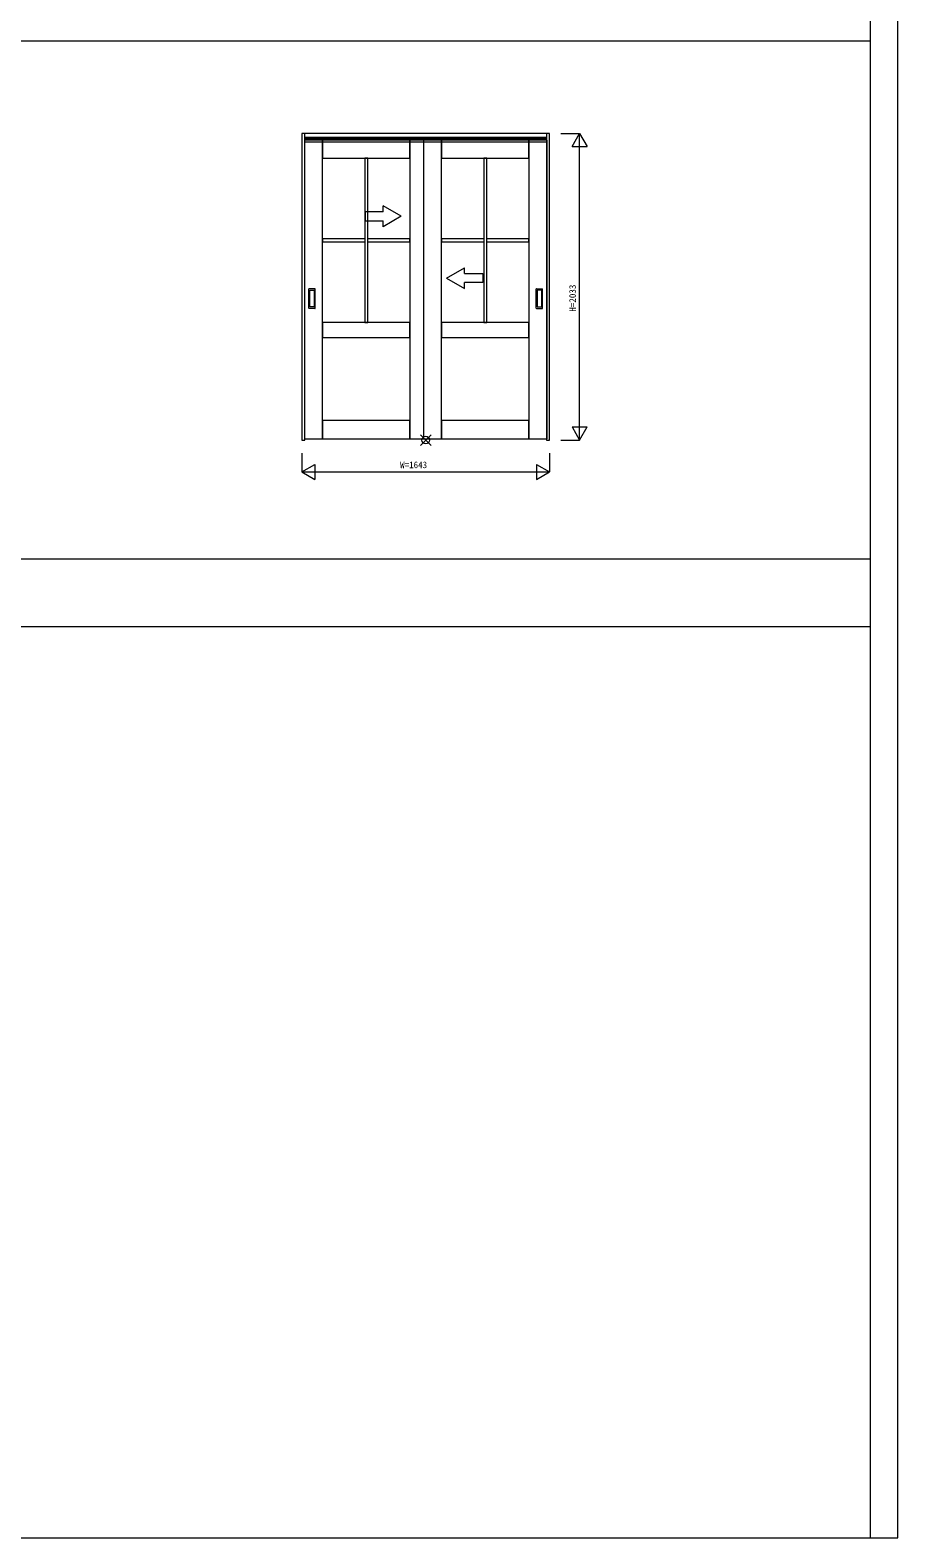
# Model space of a CAD drawing. Units: millimetres, scale not verified. Extents: x -14341 to 14341, y -10000 to 10000.
# Drawn here: x 8582 to 14341, y -10000 to 1 of the extents above; entities that cross this region are included whole.
import ezdxf
from ezdxf.enums import TextEntityAlignment as Align

# ---------------------------------------------------------------- set-up
doc = ezdxf.new("R2010")
doc.units = ezdxf.units.MM
doc.header["$LTSCALE"] = 50
for name, color, linetype, lineweight in [('0-1_YKK_F1', 7, 'Continuous', 18), ('0-2_YKK_A1', 4, 'Continuous', 18), ('0-3_YKK_N1', 2, 'Continuous', 18), ('0-6_YKK_IN', 1, 'Continuous', 18)]:
    doc.layers.add(name, color=color, linetype=linetype, lineweight=lineweight)
doc.styles.add('ＭＳ ゴシック', font='')
doc.styles.get('ＭＳ ゴシック').set_extended_font_data('MS Gothic')

msp = doc.modelspace()

# ---------------------------------------------------------------- linework, layer by layer
at = {"layer": '0-1_YKK_F1'}
for p, q in [((14159.49, -10000), (14159.49, 10000)), ((14340.51, -10000), (14340.51, 10000)), ((-14340.51, -70), (14159.49, -70)), ((-14340.51, -3505), (14159.49, -3505)), ((-14340.51, -3955), (14159.49, -3955)), ((-14340.51, -10000), (14340.51, -10000))]:
    msp.add_line(p, q, dxfattribs=at)
at = {"layer": '0-2_YKK_A1'}
for p, q in [((12004.99, -684.5), (10409.99, -684.5)), ((12008.99, -684.5), (12008.99, -2717.5)), ((10405.99, -708.5), (12008.99, -708.5)), ((10405.99, -718.3), (12008.99, -718.3)), ((10405.99, -738.5), (12008.99, -738.5)), ((11045.49, -1233.6), (10925.49, -1164.32)), ((10925.49, -1203.6), (10925.49, -1164.32)), ((11045.49, -1233.6), (10925.49, -1302.88)), ((10925.49, -1302.88), (10925.49, -1263.6)), ((11345.49, -1643.5), (11465.49, -1574.22)), ((11465.49, -1613.5), (11465.49, -1574.22)), ((11345.49, -1643.5), (11465.49, -1712.78)), ((11465.49, -1712.78), (11465.49, -1673.5)), ((10431.49, -1843.5), (10431.49, -1715.5)), ((10472.49, -1714.5), (10432.49, -1714.5)), ((10437.49, -1833.5), (10437.49, -1725.5)), ((10438.49, -1724.5), (10466.49, -1724.5)), ((10467.49, -1725.5), (10467.49, -1833.5)), ((10473.49, -1843.5), (10473.49, -1715.5)), ((11941.49, -1843.5), (11941.49, -1715.5)), ((11942.49, -1714.5), (11982.49, -1714.5)), ((11947.49, -1725.5), (11947.49, -1833.5)), ((11976.49, -1724.5), (11948.49, -1724.5)), ((11977.49, -1833.5), (11977.49, -1725.5)), ((11983.49, -1843.5), (11983.49, -1715.5)), ((10472.49, -1844.5), (10432.49, -1844.5)), ((10466.49, -1834.5), (10438.49, -1834.5)), ((11942.49, -1844.5), (11982.49, -1844.5)), ((11948.49, -1834.5), (11976.49, -1834.5)), ((11102.49, -2708.5), (11192.49, -2708.5))]:
    msp.add_line(p, q, dxfattribs=at)
for points in [[(10385.99, -2717.5), (10405.99, -2717.5), (10405.99, -684.5)], [(10409.99, -684.5), (10385.99, -684.5), (10385.99, -2717.5)], [(12008.99, -2717.5), (12028.99, -2717.5), (12028.99, -684.5), (12004.99, -684.5)], [(11192.49, -728.5), (11102.49, -728.5), (11102.49, -2708.5)], [(10925.49, -1203.6), (10805.49, -1203.6), (10805.49, -1263.6), (10925.49, -1263.6)], [(10802.49, -1383.5), (10522.49, -1383.5), (10522.49, -1403.5), (10802.49, -1403.5)], [(10822.49, -1403.5), (11102.49, -1403.5), (11102.49, -1383.5), (10822.49, -1383.5)], [(11592.49, -1383.5), (11312.49, -1383.5), (11312.49, -1403.5), (11592.49, -1403.5)], [(11612.49, -1403.5), (11892.49, -1403.5), (11892.49, -1383.5), (11612.49, -1383.5)], [(11465.49, -1613.5), (11585.49, -1613.5), (11585.49, -1673.5), (11465.49, -1673.5)]]:
    msp.add_lwpolyline(points, dxfattribs=at)
for points in [[(10402.49, -2708.5), (10522.49, -2708.5), (10522.49, -728.5), (10402.49, -728.5)], [(10522.49, -848.5), (11102.49, -848.5), (11102.49, -728.5), (10522.49, -728.5)], [(11192.49, -2708.5), (11312.49, -2708.5), (11312.49, -728.5), (11192.49, -728.5)], [(11312.49, -848.5), (11892.49, -848.5), (11892.49, -728.5), (11312.49, -728.5)], [(11892.49, -2708.5), (12012.49, -2708.5), (12012.49, -728.5), (11892.49, -728.5)], [(10802.49, -848.5), (10802.49, -1938.5), (10822.49, -1938.5), (10822.49, -848.5)], [(11592.49, -848.5), (11592.49, -1938.5), (11612.49, -1938.5), (11612.49, -848.5)], [(10522.49, -2038.5), (11102.49, -2038.5), (11102.49, -1938.5), (10522.49, -1938.5)], [(11312.49, -2038.5), (11892.49, -2038.5), (11892.49, -1938.5), (11312.49, -1938.5)], [(10522.49, -2708.5), (11102.49, -2708.5), (11102.49, -2588.5), (10522.49, -2588.5)], [(11312.49, -2708.5), (11892.49, -2708.5), (11892.49, -2588.5), (11312.49, -2588.5)]]:
    msp.add_lwpolyline(points, close=True, dxfattribs=at)
for centre, start, end in [((10432.49, -1715.5), 90, 180), ((10438.49, -1725.5), 90, 180), ((10466.49, -1725.5), 0, 90), ((10472.49, -1715.5), 0, 90), ((11942.49, -1715.5), 90, 180), ((11948.49, -1725.5), 90, 180), ((11976.49, -1725.5), 360, 90), ((11982.49, -1715.5), 0, 90), ((10432.49, -1843.5), 180, 270), ((10438.49, -1833.5), 180, 270), ((10466.49, -1833.5), 270, 0), ((10472.49, -1843.5), 270, 0), ((11942.49, -1843.5), 180, 270), ((11948.49, -1833.5), 180, 270), ((11976.49, -1833.5), 270, 360), ((11982.49, -1843.5), 270, 0)]:
    msp.add_arc(centre, 1, start, end, dxfattribs=at)
at = {"layer": '0-3_YKK_N1'}
for p, q in [((12103.99, -684.5), (12228.99, -684.5)), ((12178.99, -771.1), (12228.99, -684.5)), ((12228.99, -2717.5), (12228.99, -684.5)), ((12228.99, -684.5), (12278.99, -771.1)), ((12178.99, -771.1), (12278.99, -771.1)), ((12178.99, -2630.9), (12228.99, -2717.5)), ((12178.99, -2630.9), (12278.99, -2630.9)), ((12228.99, -2717.5), (12278.99, -2630.9)), ((12103.99, -2717.5), (12228.99, -2717.5)), ((10385.99, -2804.5), (10385.99, -2929.5)), ((10385.99, -2929.5), (10472.59, -2879.5)), ((10472.59, -2879.5), (10472.59, -2979.5)), ((11942.39, -2879.5), (11942.39, -2979.5)), ((11942.39, -2879.5), (12028.99, -2929.5)), ((12028.99, -2804.5), (12028.99, -2929.5)), ((10385.99, -2929.5), (12028.99, -2929.5)), ((10385.99, -2929.5), (10472.59, -2979.5)), ((11942.39, -2979.5), (12028.99, -2929.5))]:
    msp.add_line(p, q, dxfattribs=at)
at = {"layer": '0-6_YKK_IN'}
for p, q in [((11172.14, -2752.86), (11242.85, -2682.14)), ((11172.14, -2682.14), (11242.85, -2752.86))]:
    msp.add_line(p, q, dxfattribs=at)
msp.add_circle((11207.49, -2717.5), 25, dxfattribs=at)

# ---------------------------------------------------------------- texts
at = {"layer": '0-3_YKK_N1', "color": 7, "style": 'ＭＳ ゴシック'}
msp.add_text('H=2033', height=43.99, rotation=90, dxfattribs=at).set_placement((12216.99, -1866), align=Align.BOTTOM_LEFT)
msp.add_text('W=1643', height=43.99, dxfattribs=at).set_placement((11037.49, -2917.5), align=Align.BOTTOM_LEFT)

doc.saveas('drawing.dxf')
